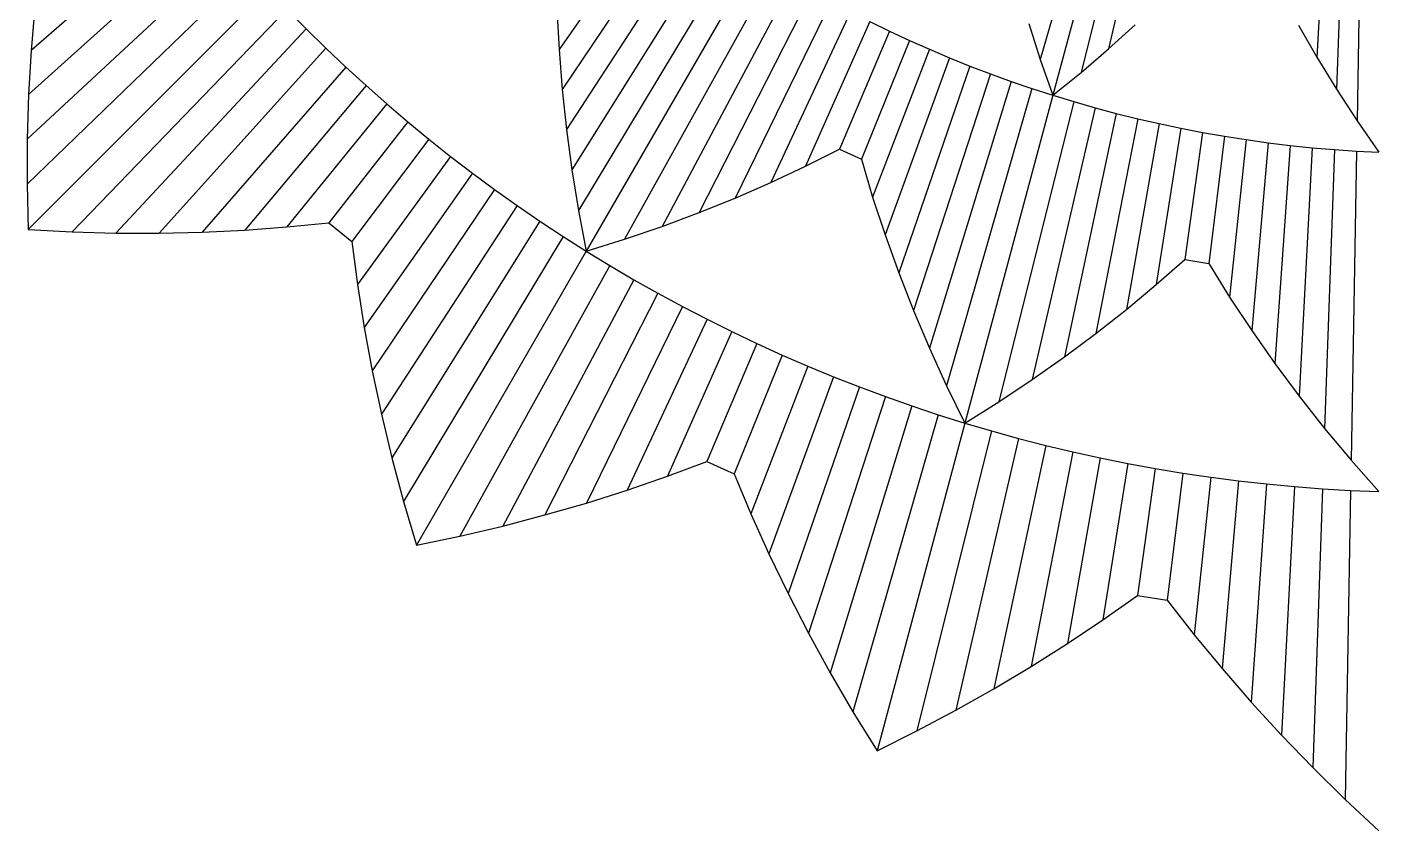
# Model space of a CAD drawing. Header units: metres. Extents: x -32.5 to 30, y -28.8 to 31.2.
# Drawn here: x -19.9 to -0.01, y -28.75 to -16.9 of the extents above; entities that cross this region are included whole.
import ezdxf

# ---------------------------------------------------------------- set-up
doc = ezdxf.new("R2010")
doc.units = ezdxf.units.M
for name, color, linetype in [('Fill', 3, 'Continuous'), ('Inner', 2, 'Continuous'), ('Outer', 1, 'Continuous')]:
    doc.layers.add(name, color=color, linetype=linetype)

msp = doc.modelspace()

# ---------------------------------------------------------------- linework, layer by layer
at = {"layer": 'Fill'}
for p, q in [((-3.729, -13.004), (-4.984, -17.383)), ((-3.505, -13.08), (-4.799, -17.91)), ((-3.279, -13.153), (-4.381, -17.573)), ((-3.052, -13.222), (-3.977, -17.227)), ((-0.717, -13.69), (-0.909, -17.351)), ((-0.479, -13.714), (-0.622, -17.822)), ((-0.24, -13.734), (-0.319, -18.289)), ((-10.476, -14.961), (-12.069, -17.236)), ((-17.411, -15.135), (-19.843, -17.249)), ((-10.221, -15.153), (-12.023, -17.824)), ((-17.154, -15.446), (-19.879, -17.899)), ((-9.962, -15.341), (-11.959, -18.416)), ((-9.7, -15.524), (-11.879, -19.01)), ((-9.435, -15.703), (-11.781, -19.608)), ((-16.892, -15.752), (-19.899, -18.556)), ((-9.167, -15.877), (-11.667, -20.207)), ((-16.625, -16.054), (-19.902, -19.219)), ((-8.895, -16.047), (-11.103, -20.031)), ((-8.62, -16.212), (-10.55, -19.842)), ((-16.352, -16.352), (-19.887, -19.887)), ((-8.342, -16.372), (-10.007, -19.639)), ((-16.074, -16.645), (-19.238, -19.922)), ((-8.061, -16.528), (-9.474, -19.424)), ((-7.777, -16.679), (-8.951, -19.196)), ((-7.491, -16.824), (-8.44, -18.956)), ((-15.79, -16.933), (-18.594, -19.94)), ((-7.201, -16.965), (-7.939, -18.704)), ((-6.909, -17.101), (-7.617, -18.853)), ((-15.502, -17.216), (-17.955, -19.941)), ((-6.615, -17.232), (-7.451, -19.411)), ((-15.208, -17.495), (-17.322, -19.926)), ((-6.318, -17.358), (-7.268, -19.968)), ((-6.018, -17.479), (-7.068, -20.526)), ((-5.717, -17.595), (-6.85, -21.082)), ((-14.909, -17.768), (-16.695, -19.896)), ((-5.413, -17.705), (-6.615, -21.636)), ((-5.107, -17.81), (-6.363, -22.189)), ((-14.605, -18.036), (-16.074, -19.85)), ((-4.799, -17.91), (-6.093, -22.74)), ((-4.489, -18.004), (-5.591, -22.425)), ((-4.177, -18.094), (-5.102, -22.099)), ((-14.297, -18.299), (-15.46, -19.788)), ((-3.864, -18.177), (-4.626, -21.764)), ((-3.549, -18.256), (-4.163, -21.419)), ((-3.232, -18.328), (-3.714, -21.064)), ((-2.914, -18.396), (-3.279, -20.7)), ((-2.594, -18.457), (-2.857, -20.328)), ((-13.984, -18.557), (-15.121, -20.066)), ((-2.273, -18.514), (-2.503, -20.389)), ((-1.951, -18.564), (-2.195, -20.885)), ((-1.628, -18.609), (-1.87, -21.377)), ((-1.304, -18.649), (-1.529, -21.863)), ((-0.979, -18.683), (-1.171, -22.344)), ((-13.666, -18.81), (-15.038, -20.697)), ((-0.653, -18.711), (-0.797, -22.819)), ((-0.327, -18.733), (-0.406, -23.288)), ((-13.344, -19.057), (-14.937, -21.332)), ((-13.017, -19.298), (-14.819, -21.969)), ((-12.686, -19.534), (-14.683, -22.609)), ((-12.35, -19.764), (-14.529, -23.251)), ((-12.01, -19.989), (-14.357, -23.894)), ((-11.667, -20.207), (-14.167, -24.537)), ((-11.319, -20.42), (-13.528, -24.404)), ((-10.967, -20.627), (-12.897, -24.257)), ((-10.612, -20.827), (-12.277, -24.094)), ((-10.253, -21.022), (-11.666, -23.918)), ((-9.89, -21.21), (-11.064, -23.728)), ((-9.524, -21.392), (-10.473, -23.524)), ((-9.155, -21.568), (-9.893, -23.307)), ((-8.782, -21.737), (-9.49, -23.489)), ((-8.407, -21.9), (-9.243, -24.079)), ((-8.028, -22.057), (-8.978, -24.667)), ((-7.646, -22.207), (-8.695, -25.253)), ((-7.262, -22.35), (-8.395, -25.837)), ((-6.875, -22.486), (-8.077, -26.418)), ((-6.485, -22.616), (-7.741, -26.995)), ((-6.093, -22.74), (-7.387, -27.569)), ((-5.699, -22.856), (-6.801, -27.276)), ((-5.302, -22.965), (-6.227, -26.971)), ((-4.903, -23.068), (-5.666, -26.655)), ((-4.503, -23.164), (-5.117, -26.327)), ((-4.1, -23.252), (-4.582, -25.988)), ((-3.696, -23.334), (-4.061, -25.639)), ((-3.29, -23.409), (-3.553, -25.279)), ((-2.883, -23.476), (-3.113, -25.351)), ((-2.474, -23.537), (-2.718, -25.858)), ((-2.064, -23.59), (-2.306, -26.358)), ((-1.653, -23.637), (-1.878, -26.851)), ((-1.241, -23.676), (-1.433, -27.337)), ((-0.828, -23.708), (-0.971, -27.816)), ((-0.414, -23.732), (-0.494, -28.287))]:
    msp.add_line(p, q, dxfattribs=at)
at = {"layer": 'Inner'}
for p, q in [((-16.074, -16.645), (-15.79, -16.933)), ((-7.491, -16.824), (-7.201, -16.965)), ((-15.79, -16.933), (-15.502, -17.216)), ((-7.201, -16.965), (-6.909, -17.101)), ((-6.909, -17.101), (-6.615, -17.232)), ((-15.502, -17.216), (-15.208, -17.495)), ((-6.615, -17.232), (-6.318, -17.358)), ((-15.208, -17.495), (-14.909, -17.768)), ((-6.318, -17.358), (-6.018, -17.479)), ((-6.018, -17.479), (-5.717, -17.595)), ((-5.717, -17.595), (-5.413, -17.705)), ((-14.909, -17.768), (-14.605, -18.036)), ((-5.413, -17.705), (-5.107, -17.81)), ((-5.107, -17.81), (-4.799, -17.91)), ((-14.605, -18.036), (-14.297, -18.299)), ((-4.799, -17.91), (-4.489, -18.004)), ((-4.489, -18.004), (-4.177, -18.094)), ((-4.177, -18.094), (-3.864, -18.177)), ((-14.297, -18.299), (-13.984, -18.557)), ((-3.864, -18.177), (-3.549, -18.256)), ((-3.549, -18.256), (-3.232, -18.328)), ((-3.232, -18.328), (-2.914, -18.396)), ((-2.914, -18.396), (-2.594, -18.457)), ((-2.594, -18.457), (-2.273, -18.514)), ((-13.984, -18.557), (-13.666, -18.81)), ((-2.273, -18.514), (-1.951, -18.564)), ((-1.951, -18.564), (-1.628, -18.609)), ((-1.628, -18.609), (-1.304, -18.649)), ((-1.304, -18.649), (-0.979, -18.683)), ((-0.979, -18.683), (-0.653, -18.711)), ((-13.666, -18.81), (-13.344, -19.057)), ((-0.653, -18.711), (-0.327, -18.733)), ((-0.327, -18.733), (0, -18.75)), ((-13.344, -19.057), (-13.017, -19.298)), ((-13.017, -19.298), (-12.686, -19.534)), ((-12.686, -19.534), (-12.35, -19.764)), ((-12.35, -19.764), (-12.01, -19.989)), ((-12.01, -19.989), (-11.667, -20.207)), ((-11.667, -20.207), (-11.319, -20.42)), ((-11.319, -20.42), (-10.967, -20.627)), ((-10.967, -20.627), (-10.612, -20.827)), ((-10.612, -20.827), (-10.253, -21.022)), ((-10.253, -21.022), (-9.89, -21.21)), ((-9.89, -21.21), (-9.524, -21.392)), ((-9.524, -21.392), (-9.155, -21.568)), ((-9.155, -21.568), (-8.782, -21.737)), ((-8.782, -21.737), (-8.407, -21.9)), ((-8.407, -21.9), (-8.028, -22.057)), ((-8.028, -22.057), (-7.646, -22.207)), ((-7.646, -22.207), (-7.262, -22.35)), ((-7.262, -22.35), (-6.875, -22.486)), ((-6.875, -22.486), (-6.485, -22.616)), ((-6.485, -22.616), (-6.093, -22.74)), ((-6.093, -22.74), (-5.699, -22.856)), ((-5.699, -22.856), (-5.302, -22.965)), ((-5.302, -22.965), (-4.903, -23.068)), ((-4.903, -23.068), (-4.503, -23.164)), ((-4.503, -23.164), (-4.1, -23.252)), ((-4.1, -23.252), (-3.696, -23.334)), ((-3.696, -23.334), (-3.29, -23.409)), ((-3.29, -23.409), (-2.883, -23.476)), ((-2.883, -23.476), (-2.474, -23.537)), ((-2.474, -23.537), (-2.064, -23.59)), ((-2.064, -23.59), (-1.653, -23.637)), ((-1.653, -23.637), (-1.241, -23.676)), ((-1.241, -23.676), (-0.828, -23.708)), ((-0.828, -23.708), (-0.414, -23.732)), ((-0.414, -23.732), (0, -23.75))]:
    msp.add_line(p, q, dxfattribs=at)
at = {"layer": 'Outer'}
for p, q in [((-19.789, -16.605), (-19.843, -17.249)), ((-12.099, -16.652), (-12.069, -17.236)), ((-5.153, -16.855), (-4.984, -17.383)), ((-3.977, -17.227), (-3.586, -16.873)), ((-1.18, -16.875), (-0.909, -17.351)), ((-19.843, -17.249), (-19.879, -17.899)), ((-12.069, -17.236), (-12.023, -17.824)), ((-4.381, -17.573), (-3.977, -17.227)), ((-4.984, -17.383), (-4.799, -17.91)), ((-0.909, -17.351), (-0.622, -17.822)), ((-4.799, -17.91), (-4.381, -17.573)), ((-19.879, -17.899), (-19.899, -18.556)), ((-12.023, -17.824), (-11.959, -18.416)), ((-0.622, -17.822), (-0.319, -18.289)), ((-0.319, -18.289), (0, -18.75)), ((-11.959, -18.416), (-11.879, -19.01)), ((-19.899, -18.556), (-19.902, -19.219)), ((-8.44, -18.956), (-7.939, -18.704)), ((-7.939, -18.704), (-7.617, -18.853)), ((-7.617, -18.853), (-7.451, -19.411)), ((-11.879, -19.01), (-11.781, -19.608)), ((-8.951, -19.196), (-8.44, -18.956)), ((-19.902, -19.219), (-19.887, -19.887)), ((-9.474, -19.424), (-8.951, -19.196)), ((-10.007, -19.639), (-9.474, -19.424)), ((-7.451, -19.411), (-7.268, -19.968)), ((-11.781, -19.608), (-11.667, -20.207)), ((-10.55, -19.842), (-10.007, -19.639)), ((-19.887, -19.887), (-19.238, -19.922)), ((-16.695, -19.896), (-16.074, -19.85)), ((-16.074, -19.85), (-15.46, -19.788)), ((-15.46, -19.788), (-15.121, -20.066)), ((-11.103, -20.031), (-10.55, -19.842)), ((-19.238, -19.922), (-18.594, -19.94)), ((-18.594, -19.94), (-17.955, -19.941)), ((-17.955, -19.941), (-17.322, -19.926)), ((-17.322, -19.926), (-16.695, -19.896)), ((-15.121, -20.066), (-15.038, -20.697)), ((-11.667, -20.207), (-11.103, -20.031)), ((-7.268, -19.968), (-7.068, -20.526)), ((-3.279, -20.7), (-2.857, -20.328)), ((-2.857, -20.328), (-2.503, -20.389)), ((-2.503, -20.389), (-2.195, -20.885)), ((-7.068, -20.526), (-6.85, -21.082)), ((-15.038, -20.697), (-14.937, -21.332)), ((-3.714, -21.064), (-3.279, -20.7)), ((-2.195, -20.885), (-1.87, -21.377)), ((-6.85, -21.082), (-6.615, -21.636)), ((-4.163, -21.419), (-3.714, -21.064)), ((-14.937, -21.332), (-14.819, -21.969)), ((-4.626, -21.764), (-4.163, -21.419)), ((-1.87, -21.377), (-1.529, -21.863)), ((-6.615, -21.636), (-6.363, -22.189)), ((-5.102, -22.099), (-4.626, -21.764)), ((-1.529, -21.863), (-1.171, -22.344)), ((-14.819, -21.969), (-14.683, -22.609)), ((-6.363, -22.189), (-6.093, -22.74)), ((-5.591, -22.425), (-5.102, -22.099)), ((-6.093, -22.74), (-5.591, -22.425)), ((-1.171, -22.344), (-0.797, -22.819)), ((-14.683, -22.609), (-14.529, -23.251)), ((-0.797, -22.819), (-0.406, -23.288)), ((-14.529, -23.251), (-14.357, -23.894)), ((-10.473, -23.524), (-9.893, -23.307)), ((-9.893, -23.307), (-9.49, -23.489)), ((-0.406, -23.288), (0, -23.75)), ((-11.064, -23.728), (-10.473, -23.524)), ((-9.49, -23.489), (-9.243, -24.079)), ((-11.666, -23.918), (-11.064, -23.728)), ((-14.357, -23.894), (-14.167, -24.537)), ((-12.277, -24.094), (-11.666, -23.918)), ((-13.528, -24.404), (-12.897, -24.257)), ((-12.897, -24.257), (-12.277, -24.094)), ((-9.243, -24.079), (-8.978, -24.667)), ((-14.167, -24.537), (-13.528, -24.404)), ((-8.978, -24.667), (-8.695, -25.253)), ((-8.695, -25.253), (-8.395, -25.837)), ((-4.061, -25.639), (-3.553, -25.279)), ((-3.553, -25.279), (-3.113, -25.351)), ((-3.113, -25.351), (-2.718, -25.858)), ((-4.582, -25.988), (-4.061, -25.639)), ((-8.395, -25.837), (-8.077, -26.418)), ((-2.718, -25.858), (-2.306, -26.358)), ((-5.117, -26.327), (-4.582, -25.988)), ((-8.077, -26.418), (-7.741, -26.995)), ((-5.666, -26.655), (-5.117, -26.327)), ((-2.306, -26.358), (-1.878, -26.851)), ((-6.227, -26.971), (-5.666, -26.655)), ((-1.878, -26.851), (-1.433, -27.337)), ((-7.741, -26.995), (-7.387, -27.569)), ((-6.801, -27.276), (-6.227, -26.971)), ((-7.387, -27.569), (-6.801, -27.276)), ((-1.433, -27.337), (-0.971, -27.816)), ((-0.971, -27.816), (-0.494, -28.287)), ((-0.494, -28.287), (0, -28.75))]:
    msp.add_line(p, q, dxfattribs=at)

doc.saveas('drawing.dxf')
